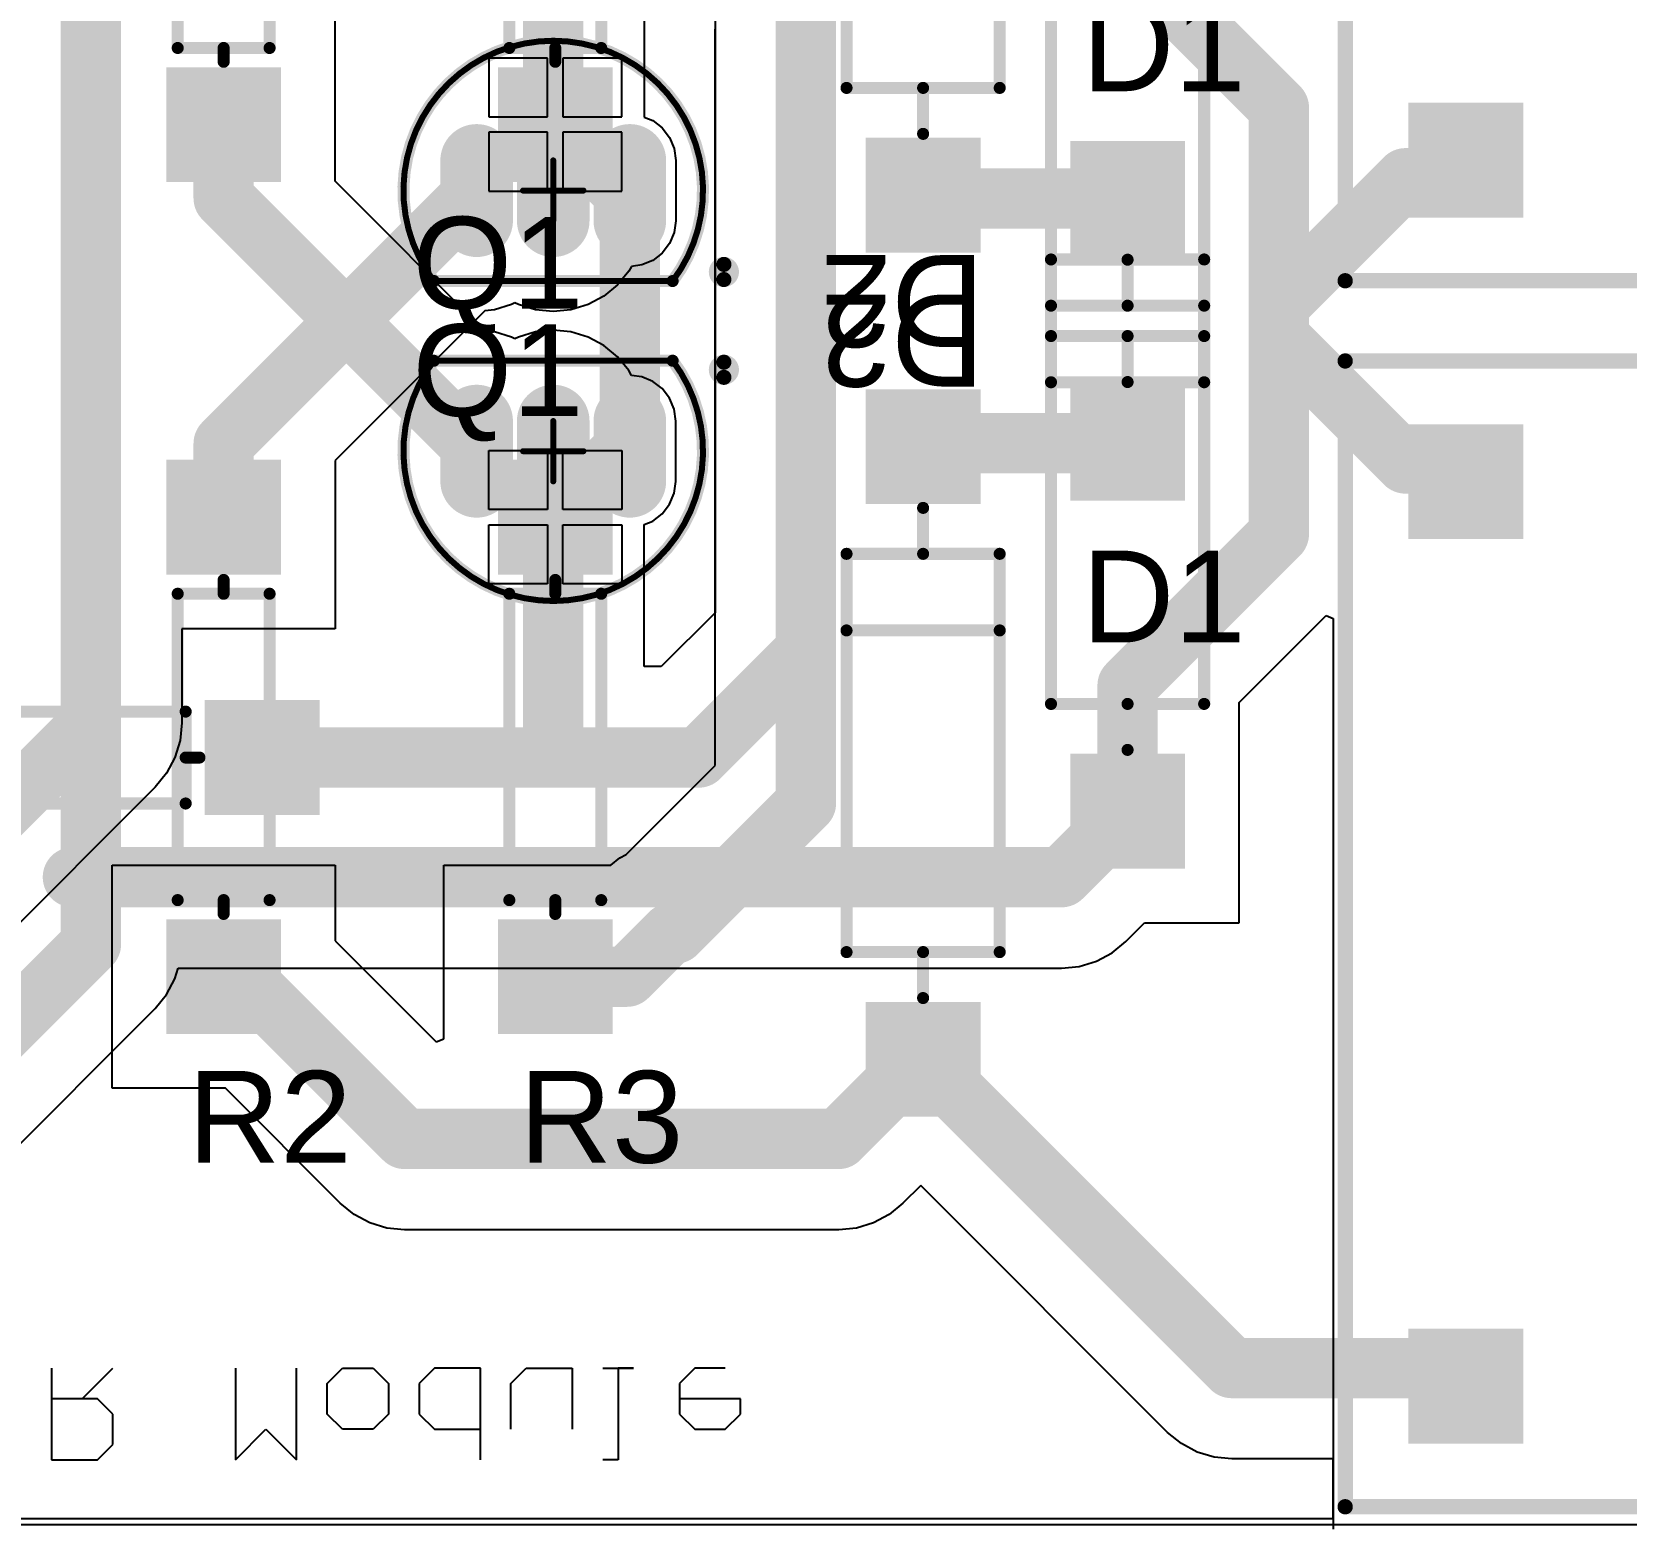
# Model space of a CAD drawing. Header units: millimetres. Extents: x 2180 to 2282, y 1158 to 1302.
# Drawn here: x 2203.74 to 2230.18, y 1157.51 to 1182.34 of the extents above; entities that cross this region are included whole.
import ezdxf

# ---------------------------------------------------------------- set-up
doc = ezdxf.new("R2010")
doc.units = ezdxf.units.MM
for name, color, linetype in [('1', 7, 'Continuous'), ('BottomLayer', 5, 'Continuous'), ('BottomSolder', 6, 'Continuous'), ('Mechanical13', 56, 'Continuous'), ('Mechanical15', 56, 'Continuous'), ('MultiLayer', 9, 'Continuous'), ('PadHoleLayer', 156, 'Continuous'), ('TopLayer', 1, 'Continuous'), ('TopOverlay', 40, 'Continuous'), ('TopSolder', 216, 'Continuous')]:
    doc.layers.add(name, color=color, linetype=linetype)
doc.styles.get("Standard").update_dxf_attribs({"font": 'arial.ttf'})

# ---------------------------------------------------------------- blocks, each defined once
blk = doc.blocks.new('DIODE_0_4_1')
at = {"layer": 'BottomLayer'}
for points in [[(-5.93, -0.85), (-4.23, -0.85), (-5.93, 0.85), (-4.23, 0.85)], [(4.23, -0.85), (5.93, -0.85), (4.23, 0.85), (5.93, 0.85)]]:
    blk.add_solid(points, dxfattribs=at)
at = {"layer": 'BottomSolder'}
for points in [[(-6.032, -0.952), (-4.128, -0.952), (-6.032, 0.952), (-4.128, 0.952)], [(4.128, -0.952), (6.032, -0.952), (4.128, 0.952), (6.032, 0.952)]]:
    blk.add_solid(points, dxfattribs=at)
at = {"layer": 'MultiLayer'}
for points in [[(-5.93, -0.85), (-4.23, -0.85), (-5.93, 0.85), (-4.23, 0.85)], [(4.23, -0.85), (5.93, -0.85), (4.23, 0.85), (5.93, 0.85)]]:
    blk.add_solid(points, dxfattribs=at)
at = {"layer": 'PadHoleLayer', "const_width": 0.6}
for points in [[(-5.38, 0, 1), (-4.78, 0, 1)], [(4.78, 0, 1), (5.38, 0, 1)]]:
    blk.add_lwpolyline(points, format="xyb", close=True, dxfattribs=at)
at = {"layer": 'TopLayer'}
for points in [[(-5.93, -0.85), (-4.23, -0.85), (-5.93, 0.85), (-4.23, 0.85)], [(4.23, -0.85), (5.93, -0.85), (4.23, 0.85), (5.93, 0.85)]]:
    blk.add_solid(points, dxfattribs=at)
at = {"layer": 'TopOverlay', "const_width": 0.2}
for points in [[(-3.302, 1.27), (3.302, 1.27)], [(-3.302, 1.27), (-3.302, -1.27)], [(2.032, 1.27), (2.032, -1.27)], [(3.302, 1.27), (3.302, -1.27)], [(-4.064, 0), (-3.302, 0)], [(3.302, 0), (4.064, 0)], [(-3.302, -1.27), (3.302, -1.27)]]:
    blk.add_lwpolyline(points, dxfattribs=at)
at = {"layer": 'TopOverlay', "const_width": 0.1}
for points in [[(-3.352, 1.27, 1), (-3.252, 1.27, 1)], [(-3.352, 1.27, 1), (-3.252, 1.27, 1)], [(1.982, 1.27, 1), (2.082, 1.27, 1)], [(3.252, 1.27, 1), (3.352, 1.27, 1)], [(3.252, 1.27, 1), (3.352, 1.27, 1)], [(-4.114, 0, 1), (-4.014, 0, 1)], [(-3.352, 0, 1), (-3.252, 0, 1)], [(3.252, 0, 1), (3.352, 0, 1)], [(4.014, 0, 1), (4.114, 0, 1)], [(-3.352, -1.27, 1), (-3.252, -1.27, 1)], [(-3.352, -1.27, 1), (-3.252, -1.27, 1)], [(1.982, -1.27, 1), (2.082, -1.27, 1)], [(3.252, -1.27, 1), (3.352, -1.27, 1)], [(3.252, -1.27, 1), (3.352, -1.27, 1)]]:
    blk.add_lwpolyline(points, format="xyb", close=True, dxfattribs=at)
at = {"layer": 'TopSolder'}
for points in [[(-6.032, -0.952), (-4.128, -0.952), (-6.032, 0.952), (-4.128, 0.952)], [(4.128, -0.952), (6.032, -0.952), (4.128, 0.952), (6.032, 0.952)]]:
    blk.add_solid(points, dxfattribs=at)
blk = doc.blocks.new('DIODE_0_4_2')
at = {"layer": 'BottomLayer'}
for points in [[(-5.93, -0.85), (-4.23, -0.85), (-5.93, 0.85), (-4.23, 0.85)], [(4.23, -0.85), (5.93, -0.85), (4.23, 0.85), (5.93, 0.85)]]:
    blk.add_solid(points, dxfattribs=at)
at = {"layer": 'BottomSolder'}
for points in [[(-6.032, -0.952), (-4.128, -0.952), (-6.032, 0.952), (-4.128, 0.952)], [(4.128, -0.952), (6.032, -0.952), (4.128, 0.952), (6.032, 0.952)]]:
    blk.add_solid(points, dxfattribs=at)
at = {"layer": 'MultiLayer'}
for points in [[(-5.93, -0.85), (-4.23, -0.85), (-5.93, 0.85), (-4.23, 0.85)], [(4.23, -0.85), (5.93, -0.85), (4.23, 0.85), (5.93, 0.85)]]:
    blk.add_solid(points, dxfattribs=at)
at = {"layer": 'PadHoleLayer', "const_width": 0.6}
for points in [[(-5.38, 0, 1), (-4.78, 0, 1)], [(4.78, 0, 1), (5.38, 0, 1)]]:
    blk.add_lwpolyline(points, format="xyb", close=True, dxfattribs=at)
at = {"layer": 'TopLayer'}
for points in [[(-5.93, -0.85), (-4.23, -0.85), (-5.93, 0.85), (-4.23, 0.85)], [(4.23, -0.85), (5.93, -0.85), (4.23, 0.85), (5.93, 0.85)]]:
    blk.add_solid(points, dxfattribs=at)
at = {"layer": 'TopOverlay', "const_width": 0.2}
for points in [[(3.302, 1.27), (-3.302, 1.27)], [(-3.302, -1.27), (-3.302, 1.27)], [(2.032, -1.27), (2.032, 1.27)], [(3.302, -1.27), (3.302, 1.27)], [(-3.302, 0), (-4.064, 0)], [(4.064, 0), (3.302, 0)], [(3.302, -1.27), (-3.302, -1.27)]]:
    blk.add_lwpolyline(points, dxfattribs=at)
at = {"layer": 'TopOverlay', "const_width": 0.1}
for points in [[(-3.352, 1.27, 1), (-3.252, 1.27, 1)], [(-3.352, 1.27, 1), (-3.252, 1.27, 1)], [(1.982, 1.27, 1), (2.082, 1.27, 1)], [(3.252, 1.27, 1), (3.352, 1.27, 1)], [(3.252, 1.27, 1), (3.352, 1.27, 1)], [(-4.114, 0, 1), (-4.014, 0, 1)], [(-3.352, 0, 1), (-3.252, 0, 1)], [(3.252, 0, 1), (3.352, 0, 1)], [(4.014, 0, 1), (4.114, 0, 1)], [(-3.352, -1.27, 1), (-3.252, -1.27, 1)], [(-3.352, -1.27, 1), (-3.252, -1.27, 1)], [(1.982, -1.27, 1), (2.082, -1.27, 1)], [(3.252, -1.27, 1), (3.352, -1.27, 1)], [(3.252, -1.27, 1), (3.352, -1.27, 1)]]:
    blk.add_lwpolyline(points, format="xyb", close=True, dxfattribs=at)
at = {"layer": 'TopSolder'}
for points in [[(-6.032, -0.952), (-4.128, -0.952), (-6.032, 0.952), (-4.128, 0.952)], [(4.128, -0.952), (6.032, -0.952), (4.128, 0.952), (6.032, 0.952)]]:
    blk.add_solid(points, dxfattribs=at)
blk = doc.blocks.new('TO_92A_9')
at = {"layer": 'BottomLayer', "const_width": 1}
for points in [[(0.5, 1.27), (-0.5, 1.27)], [(0.5, 0), (-0.5, 0)], [(0.5, -1.27), (-0.5, -1.27)]]:
    blk.add_lwpolyline(points, dxfattribs=at)
at = {"layer": 'BottomLayer', "const_width": 0.5}
for points in [[(-0.75, 1.27, 1), (-0.25, 1.27, 1)], [(0.25, 1.27, 1), (0.75, 1.27, 1)], [(-0.75, 0, 1), (-0.25, 0, 1)], [(0.25, 0, 1), (0.75, 0, 1)], [(-0.75, -1.27, 1), (-0.25, -1.27, 1)], [(0.25, -1.27, 1), (0.75, -1.27, 1)]]:
    blk.add_lwpolyline(points, format="xyb", close=True, dxfattribs=at)
at = {"layer": 'BottomSolder', "const_width": 1.203}
for points in [[(0.5, 1.27), (-0.5, 1.27)], [(0.5, 0), (-0.5, 0)], [(0.5, -1.27), (-0.5, -1.27)]]:
    blk.add_lwpolyline(points, dxfattribs=at)
at = {"layer": 'BottomSolder', "const_width": 0.602}
for points in [[(-0.801, 1.27, 1), (-0.199, 1.27, 1)], [(0.199, 1.27, 1), (0.801, 1.27, 1)], [(-0.801, 0, 1), (-0.199, 0, 1)], [(0.199, 0, 1), (0.801, 0, 1)], [(-0.801, -1.27, 1), (-0.199, -1.27, 1)], [(0.199, -1.27, 1), (0.801, -1.27, 1)]]:
    blk.add_lwpolyline(points, format="xyb", close=True, dxfattribs=at)
at = {"layer": 'Mechanical13', "const_width": 0.1}
blk.add_lwpolyline([(1.5, -1.98, -2.01215), (1.5, 1.98)], format="xyb", dxfattribs=at)
blk.add_lwpolyline([(1.5, 1.98), (1.5, -1.98)], dxfattribs=at)
at = {"layer": 'Mechanical13', "const_width": 0.05}
for points in [[(1.475, 1.98, 1), (1.525, 1.98, 1)], [(1.475, 1.98, 1), (1.525, 1.98, 1)], [(1.475, -1.98, 1), (1.525, -1.98, 1)], [(1.475, -1.98, 1), (1.525, -1.98, 1)]]:
    blk.add_lwpolyline(points, format="xyb", close=True, dxfattribs=at)
at = {"layer": 'Mechanical15', "const_width": 0.1}
for points in [[(0, 0.5), (0, -0.5)], [(-0.5, 0), (0.5, 0)]]:
    blk.add_lwpolyline(points, dxfattribs=at)
at = {"layer": 'Mechanical15', "const_width": 0.05}
for points in [[(-0.025, 0.5, 1), (0.025, 0.5, 1)], [(-0.525, 0, 1), (-0.475, 0, 1)], [(0.475, 0, 1), (0.525, 0, 1)], [(-0.025, -0.5, 1), (0.025, -0.5, 1)]]:
    blk.add_lwpolyline(points, format="xyb", close=True, dxfattribs=at)
at = {"layer": 'MultiLayer', "const_width": 1}
for points in [[(0.5, 1.27), (-0.5, 1.27)], [(0.5, 0), (-0.5, 0)], [(0.5, -1.27), (-0.5, -1.27)]]:
    blk.add_lwpolyline(points, dxfattribs=at)
at = {"layer": 'MultiLayer', "const_width": 0.5}
for points in [[(-0.75, 1.27, 1), (-0.25, 1.27, 1)], [(0.25, 1.27, 1), (0.75, 1.27, 1)], [(-0.75, 0, 1), (-0.25, 0, 1)], [(0.25, 0, 1), (0.75, 0, 1)], [(-0.75, -1.27, 1), (-0.25, -1.27, 1)], [(0.25, -1.27, 1), (0.75, -1.27, 1)]]:
    blk.add_lwpolyline(points, format="xyb", close=True, dxfattribs=at)
at = {"layer": 'PadHoleLayer', "const_width": 0.45}
for points in [[(-0.225, 1.27, 1), (0.225, 1.27, 1)], [(-0.225, 0, 1), (0.225, 0, 1)], [(-0.225, -1.27, 1), (0.225, -1.27, 1)]]:
    blk.add_lwpolyline(points, format="xyb", close=True, dxfattribs=at)
at = {"layer": 'TopLayer', "const_width": 1}
for points in [[(0.5, 1.27), (-0.5, 1.27)], [(0.5, 0), (-0.5, 0)], [(0.5, -1.27), (-0.5, -1.27)]]:
    blk.add_lwpolyline(points, dxfattribs=at)
at = {"layer": 'TopLayer', "const_width": 0.5}
for points in [[(-0.75, 1.27, 1), (-0.25, 1.27, 1)], [(0.25, 1.27, 1), (0.75, 1.27, 1)], [(-0.75, 0, 1), (-0.25, 0, 1)], [(0.25, 0, 1), (0.75, 0, 1)], [(-0.75, -1.27, 1), (-0.25, -1.27, 1)], [(0.25, -1.27, 1), (0.75, -1.27, 1)]]:
    blk.add_lwpolyline(points, format="xyb", close=True, dxfattribs=at)
at = {"layer": 'TopOverlay', "const_width": 0.2}
blk.add_lwpolyline([(1.5, -1.98, -2.01215), (1.5, 1.98)], format="xyb", dxfattribs=at)
blk.add_lwpolyline([(1.5, 1.98), (1.5, -1.98)], dxfattribs=at)
at = {"layer": 'TopOverlay'}
for points, const_width in [([(1.45, 1.98, 1), (1.55, 1.98, 1)], 0.1), ([(1.45, 1.98, 1), (1.55, 1.98, 1)], 0.1), ([(1.45, -1.98, 1), (1.55, -1.98, 1)], 0.1), ([(1.45, -1.98, 1), (1.55, -1.98, 1)], 0.1), ([(1.475, -2.83, 1), (1.225, -2.83, 1)], 0.25), ([(1.162, -2.83, 1), (1.287, -2.83, 1)], 0.125), ([(1.413, -2.83, 1), (1.538, -2.83, 1)], 0.125)]:
    blk.add_lwpolyline(points, format="xyb", close=True, dxfattribs=dict(at, const_width=const_width))
at = {"layer": 'TopSolder', "const_width": 1.203}
for points in [[(0.5, 1.27), (-0.5, 1.27)], [(0.5, 0), (-0.5, 0)], [(0.5, -1.27), (-0.5, -1.27)]]:
    blk.add_lwpolyline(points, dxfattribs=at)
at = {"layer": 'TopSolder', "const_width": 0.602}
for points in [[(-0.801, 1.27, 1), (-0.199, 1.27, 1)], [(0.199, 1.27, 1), (0.801, 1.27, 1)], [(-0.801, 0, 1), (-0.199, 0, 1)], [(0.199, 0, 1), (0.801, 0, 1)], [(-0.801, -1.27, 1), (-0.199, -1.27, 1)], [(0.199, -1.27, 1), (0.801, -1.27, 1)]]:
    blk.add_lwpolyline(points, format="xyb", close=True, dxfattribs=at)
blk = doc.blocks.new('AXIAL_0_3_11')
at = {"layer": 'BottomLayer'}
for points in [[(-4.66, -0.85), (-2.96, -0.85), (-4.66, 0.85), (-2.96, 0.85)], [(2.96, -0.85), (4.66, -0.85), (2.96, 0.85), (4.66, 0.85)]]:
    blk.add_solid(points, dxfattribs=at)
at = {"layer": 'BottomSolder'}
for points in [[(-4.762, -0.952), (-2.858, -0.952), (-4.762, 0.952), (-2.858, 0.952)], [(2.858, -0.952), (4.762, -0.952), (2.858, 0.952), (4.762, 0.952)]]:
    blk.add_solid(points, dxfattribs=at)
at = {"layer": 'MultiLayer'}
for points in [[(-4.66, -0.85), (-2.96, -0.85), (-4.66, 0.85), (-2.96, 0.85)], [(2.96, -0.85), (4.66, -0.85), (2.96, 0.85), (4.66, 0.85)]]:
    blk.add_solid(points, dxfattribs=at)
at = {"layer": 'PadHoleLayer', "const_width": 0.6}
for points in [[(-4.11, 0, 1), (-3.51, 0, 1)], [(3.51, 0, 1), (4.11, 0, 1)]]:
    blk.add_lwpolyline(points, format="xyb", close=True, dxfattribs=at)
at = {"layer": 'TopLayer'}
for points in [[(-4.66, -0.85), (-2.96, -0.85), (-4.66, 0.85), (-2.96, 0.85)], [(2.96, -0.85), (4.66, -0.85), (2.96, 0.85), (4.66, 0.85)]]:
    blk.add_solid(points, dxfattribs=at)
at = {"layer": 'TopOverlay', "const_width": 0.2}
for points in [[(2.54, 0.762), (-2.54, 0.762)], [(-2.54, 0.762), (-2.54, -0.762)], [(2.54, 0.762), (2.54, 0)], [(-2.54, 0), (-2.769, 0)], [(2.54, 0), (2.54, -0.762)], [(2.769, 0), (2.54, 0)], [(2.54, -0.762), (-2.54, -0.762)]]:
    blk.add_lwpolyline(points, dxfattribs=at)
at = {"layer": 'TopOverlay', "const_width": 0.1}
for points in [[(-2.59, 0.762, 1), (-2.49, 0.762, 1)], [(-2.59, 0.762, 1), (-2.49, 0.762, 1)], [(2.49, 0.762, 1), (2.59, 0.762, 1)], [(2.49, 0.762, 1), (2.59, 0.762, 1)], [(-2.819, 0, 1), (-2.719, 0, 1)], [(-2.59, 0, 1), (-2.49, 0, 1)], [(2.49, 0, 1), (2.59, 0, 1)], [(2.49, 0, 1), (2.59, 0, 1)], [(2.49, 0, 1), (2.59, 0, 1)], [(2.719, 0, 1), (2.819, 0, 1)], [(-2.59, -0.762, 1), (-2.49, -0.762, 1)], [(-2.59, -0.762, 1), (-2.49, -0.762, 1)], [(2.49, -0.762, 1), (2.59, -0.762, 1)], [(2.49, -0.762, 1), (2.59, -0.762, 1)]]:
    blk.add_lwpolyline(points, format="xyb", close=True, dxfattribs=at)
at = {"layer": 'TopSolder'}
for points in [[(-4.762, -0.952), (-2.858, -0.952), (-4.762, 0.952), (-2.858, 0.952)], [(2.858, -0.952), (4.762, -0.952), (2.858, 0.952), (4.762, 0.952)]]:
    blk.add_solid(points, dxfattribs=at)
blk = doc.blocks.new('AXIAL_0_3_12')
at = {"layer": 'BottomLayer'}
for points in [[(-4.66, -0.85), (-2.96, -0.85), (-4.66, 0.85), (-2.96, 0.85)], [(2.96, -0.85), (4.66, -0.85), (2.96, 0.85), (4.66, 0.85)]]:
    blk.add_solid(points, dxfattribs=at)
at = {"layer": 'BottomSolder'}
for points in [[(-4.762, -0.952), (-2.858, -0.952), (-4.762, 0.952), (-2.858, 0.952)], [(2.858, -0.952), (4.762, -0.952), (2.858, 0.952), (4.762, 0.952)]]:
    blk.add_solid(points, dxfattribs=at)
at = {"layer": 'MultiLayer'}
for points in [[(-4.66, -0.85), (-2.96, -0.85), (-4.66, 0.85), (-2.96, 0.85)], [(2.96, -0.85), (4.66, -0.85), (2.96, 0.85), (4.66, 0.85)]]:
    blk.add_solid(points, dxfattribs=at)
at = {"layer": 'PadHoleLayer', "const_width": 0.6}
for points in [[(-4.11, 0, 1), (-3.51, 0, 1)], [(3.51, 0, 1), (4.11, 0, 1)]]:
    blk.add_lwpolyline(points, format="xyb", close=True, dxfattribs=at)
at = {"layer": 'TopLayer'}
for points in [[(-4.66, -0.85), (-2.96, -0.85), (-4.66, 0.85), (-2.96, 0.85)], [(2.96, -0.85), (4.66, -0.85), (2.96, 0.85), (4.66, 0.85)]]:
    blk.add_solid(points, dxfattribs=at)
at = {"layer": 'TopOverlay', "const_width": 0.2}
for points in [[(-2.54, 0.762), (2.54, 0.762)], [(-2.54, 0.762), (-2.54, -0.762)], [(2.54, 0.762), (2.54, 0)], [(-2.769, 0), (-2.54, 0)], [(2.54, 0), (2.54, -0.762)], [(2.54, 0), (2.769, 0)], [(-2.54, -0.762), (2.54, -0.762)]]:
    blk.add_lwpolyline(points, dxfattribs=at)
at = {"layer": 'TopOverlay', "const_width": 0.1}
for points in [[(-2.59, 0.762, 1), (-2.49, 0.762, 1)], [(-2.59, 0.762, 1), (-2.49, 0.762, 1)], [(2.49, 0.762, 1), (2.59, 0.762, 1)], [(2.49, 0.762, 1), (2.59, 0.762, 1)], [(-2.819, 0, 1), (-2.719, 0, 1)], [(-2.59, 0, 1), (-2.49, 0, 1)], [(2.49, 0, 1), (2.59, 0, 1)], [(2.49, 0, 1), (2.59, 0, 1)], [(2.49, 0, 1), (2.59, 0, 1)], [(2.719, 0, 1), (2.819, 0, 1)], [(-2.59, -0.762, 1), (-2.49, -0.762, 1)], [(-2.59, -0.762, 1), (-2.49, -0.762, 1)], [(2.49, -0.762, 1), (2.59, -0.762, 1)], [(2.49, -0.762, 1), (2.59, -0.762, 1)]]:
    blk.add_lwpolyline(points, format="xyb", close=True, dxfattribs=at)
at = {"layer": 'TopSolder'}
for points in [[(-4.762, -0.952), (-2.858, -0.952), (-4.762, 0.952), (-2.858, 0.952)], [(2.858, -0.952), (4.762, -0.952), (2.858, 0.952), (4.762, 0.952)]]:
    blk.add_solid(points, dxfattribs=at)
blk = doc.blocks.new('AXIAL_0_3_13')
at = {"layer": 'BottomLayer'}
for points in [[(-4.66, -0.85), (-2.96, -0.85), (-4.66, 0.85), (-2.96, 0.85)], [(2.96, -0.85), (4.66, -0.85), (2.96, 0.85), (4.66, 0.85)]]:
    blk.add_solid(points, dxfattribs=at)
at = {"layer": 'BottomSolder'}
for points in [[(-4.762, -0.952), (-2.858, -0.952), (-4.762, 0.952), (-2.858, 0.952)], [(2.858, -0.952), (4.762, -0.952), (2.858, 0.952), (4.762, 0.952)]]:
    blk.add_solid(points, dxfattribs=at)
at = {"layer": 'MultiLayer'}
for points in [[(-4.66, -0.85), (-2.96, -0.85), (-4.66, 0.85), (-2.96, 0.85)], [(2.96, -0.85), (4.66, -0.85), (2.96, 0.85), (4.66, 0.85)]]:
    blk.add_solid(points, dxfattribs=at)
at = {"layer": 'PadHoleLayer', "const_width": 0.6}
for points in [[(-4.11, 0, 1), (-3.51, 0, 1)], [(3.51, 0, 1), (4.11, 0, 1)]]:
    blk.add_lwpolyline(points, format="xyb", close=True, dxfattribs=at)
at = {"layer": 'TopLayer'}
for points in [[(-4.66, -0.85), (-2.96, -0.85), (-4.66, 0.85), (-2.96, 0.85)], [(2.96, -0.85), (4.66, -0.85), (2.96, 0.85), (4.66, 0.85)]]:
    blk.add_solid(points, dxfattribs=at)
at = {"layer": 'TopOverlay', "const_width": 0.2}
for points in [[(-2.54, 0.762), (2.54, 0.762)], [(-2.54, 0.762), (-2.54, -0.762)], [(2.54, 0.762), (2.54, 0)], [(-2.769, 0), (-2.54, 0)], [(2.54, 0), (2.54, -0.762)], [(2.54, 0), (2.769, 0)], [(-2.54, -0.762), (2.54, -0.762)]]:
    blk.add_lwpolyline(points, dxfattribs=at)
at = {"layer": 'TopOverlay', "const_width": 0.1}
for points in [[(-2.59, 0.762, 1), (-2.49, 0.762, 1)], [(-2.59, 0.762, 1), (-2.49, 0.762, 1)], [(2.49, 0.762, 1), (2.59, 0.762, 1)], [(2.49, 0.762, 1), (2.59, 0.762, 1)], [(-2.819, 0, 1), (-2.719, 0, 1)], [(-2.59, 0, 1), (-2.49, 0, 1)], [(2.49, 0, 1), (2.59, 0, 1)], [(2.49, 0, 1), (2.59, 0, 1)], [(2.49, 0, 1), (2.59, 0, 1)], [(2.719, 0, 1), (2.819, 0, 1)], [(-2.59, -0.762, 1), (-2.49, -0.762, 1)], [(-2.59, -0.762, 1), (-2.49, -0.762, 1)], [(2.49, -0.762, 1), (2.59, -0.762, 1)], [(2.49, -0.762, 1), (2.59, -0.762, 1)]]:
    blk.add_lwpolyline(points, format="xyb", close=True, dxfattribs=at)
at = {"layer": 'TopSolder'}
for points in [[(-4.762, -0.952), (-2.858, -0.952), (-4.762, 0.952), (-2.858, 0.952)], [(2.858, -0.952), (4.762, -0.952), (2.858, 0.952), (4.762, 0.952)]]:
    blk.add_solid(points, dxfattribs=at)
blk = doc.blocks.new('T____SKPT17_15')
at = {"layer": 'BottomLayer'}
for points in [[(-0.85, 14.15), (0.85, 14.15), (-0.85, 15.85), (0.85, 15.85)], [(14.15, 14.15), (15.85, 14.15), (14.15, 15.85), (15.85, 15.85)], [(-0.85, -0.85), (0.85, -0.85), (-0.85, 0.85), (0.85, 0.85)], [(14.15, -0.85), (15.85, -0.85), (14.15, 0.85), (15.85, 0.85)]]:
    blk.add_solid(points, dxfattribs=at)
at = {"layer": 'BottomSolder'}
for points in [[(-0.952, 14.048), (0.952, 14.048), (-0.952, 15.952), (0.952, 15.952)], [(14.048, 14.048), (15.952, 14.048), (14.048, 15.952), (15.952, 15.952)], [(-0.952, -0.952), (0.952, -0.952), (-0.952, 0.952), (0.952, 0.952)], [(14.048, -0.952), (15.952, -0.952), (14.048, 0.952), (15.952, 0.952)]]:
    blk.add_solid(points, dxfattribs=at)
at = {"layer": 'MultiLayer'}
for points in [[(-0.85, 14.15), (0.85, 14.15), (-0.85, 15.85), (0.85, 15.85)], [(14.15, 14.15), (15.85, 14.15), (14.15, 15.85), (15.85, 15.85)], [(-0.85, -0.85), (0.85, -0.85), (-0.85, 0.85), (0.85, 0.85)], [(14.15, -0.85), (15.85, -0.85), (14.15, 0.85), (15.85, 0.85)]]:
    blk.add_solid(points, dxfattribs=at)
at = {"layer": 'PadHoleLayer', "const_width": 0.6}
for points in [[(-0.3, 15, 1), (0.3, 15, 1)], [(14.7, 15, 1), (15.3, 15, 1)], [(-0.3, 0, 1), (0.3, 0, 1)], [(14.7, 0, 1), (15.3, 0, 1)]]:
    blk.add_lwpolyline(points, format="xyb", close=True, dxfattribs=at)
at = {"layer": 'TopLayer'}
for points in [[(-0.85, 14.15), (0.85, 14.15), (-0.85, 15.85), (0.85, 15.85)], [(14.15, 14.15), (15.85, 14.15), (14.15, 15.85), (15.85, 15.85)], [(-0.85, -0.85), (0.85, -0.85), (-0.85, 0.85), (0.85, 0.85)], [(14.15, -0.85), (15.85, -0.85), (14.15, 0.85), (15.85, 0.85)]]:
    blk.add_solid(points, dxfattribs=at)
at = {"layer": 'TopOverlay', "const_width": 0.254}
for points in [[(-2, -2), (-2, 17)], [(-2, 17), (17, 17)], [(17, -2), (17, 17)], [(-2, -2), (17, -2)]]:
    blk.add_lwpolyline(points, dxfattribs=at)
at = {"layer": 'TopOverlay', "const_width": 0.127}
for points in [[(-2.064, 17, 1), (-1.937, 17, 1)], [(-2.064, 17, 1), (-1.937, 17, 1)], [(16.936, 17, 1), (17.063, 17, 1)], [(16.936, 17, 1), (17.063, 17, 1)], [(-2.064, -2, 1), (-1.937, -2, 1)], [(-2.064, -2, 1), (-1.937, -2, 1)], [(16.936, -2, 1), (17.063, -2, 1)], [(16.936, -2, 1), (17.063, -2, 1)]]:
    blk.add_lwpolyline(points, format="xyb", close=True, dxfattribs=at)
at = {"layer": 'TopSolder'}
for points in [[(-0.952, 14.048), (0.952, 14.048), (-0.952, 15.952), (0.952, 15.952)], [(14.048, 14.048), (15.952, 14.048), (14.048, 15.952), (15.952, 15.952)], [(-0.952, -0.952), (0.952, -0.952), (-0.952, 0.952), (0.952, 0.952)], [(14.048, -0.952), (15.952, -0.952), (14.048, 0.952), (15.952, 0.952)]]:
    blk.add_solid(points, dxfattribs=at)

msp = doc.modelspace()

# ---------------------------------------------------------------- linework, layer by layer
msp.add_line((2282.423, 1157.582), (2180.423, 1157.582))
at = {"layer": '1'}
for p, q in [((2213.897, 1183.281), (2213.897, 1180.926)), ((2215.073, 1170.173), (2215.073, 1182.386)), ((2213.897, 1180.926), (2214.04, 1180.867)), ((2214.04, 1180.867), (2214.197, 1180.746)), ((2214.197, 1180.746), (2214.318, 1180.588)), ((2214.318, 1180.588), (2214.394, 1180.405)), ((2214.394, 1180.405), (2214.42, 1180.208)), ((2214.42, 1180.208), (2214.42, 1179.208)), ((2214.42, 1179.208), (2214.394, 1179.011)), ((2214.394, 1179.011), (2214.318, 1178.828)), ((2214.197, 1178.67), (2214.04, 1178.55)), ((2214.318, 1178.828), (2214.197, 1178.67)), ((2213.643, 1178.371), (2213.455, 1178.142)), ((2213.686, 1178.451), (2213.643, 1178.371)), ((2213.856, 1178.474), (2213.686, 1178.451)), ((2214.04, 1178.55), (2213.856, 1178.474)), ((2213.455, 1178.142), (2213.227, 1177.955)), ((2211.754, 1177.847), (2211.696, 1177.816)), ((2211.813, 1177.816), (2211.754, 1177.847)), ((2213.227, 1177.955), (2212.966, 1177.816)), ((2211.257, 1177.715), (2208.773, 1175.231)), ((2211.413, 1177.73), (2211.257, 1177.715)), ((2211.696, 1177.816), (2211.413, 1177.73)), ((2212.095, 1177.73), (2211.813, 1177.816)), ((2212.389, 1177.701), (2212.095, 1177.73)), ((2212.683, 1177.73), (2212.389, 1177.701)), ((2212.966, 1177.816), (2212.683, 1177.73)), ((2208.773, 1175.231), (2208.773, 1172.442)), ((2211.319, 1175.396), (2212.296, 1175.396)), ((2211.319, 1174.419), (2211.319, 1175.396)), ((2212.296, 1175.396), (2212.296, 1174.419)), ((2212.55, 1175.396), (2213.527, 1175.396)), ((2212.55, 1174.419), (2212.55, 1175.396)), ((2213.527, 1175.396), (2213.527, 1174.419)), ((2212.296, 1174.419), (2211.319, 1174.419)), ((2213.527, 1174.419), (2212.55, 1174.419)), ((2211.319, 1174.165), (2212.296, 1174.165)), ((2211.319, 1173.188), (2211.319, 1174.165)), ((2212.296, 1174.165), (2212.296, 1173.188)), ((2212.55, 1174.165), (2213.527, 1174.165)), ((2212.55, 1173.188), (2212.55, 1174.165)), ((2213.527, 1174.165), (2213.527, 1173.188)), ((2212.296, 1173.188), (2211.319, 1173.188)), ((2213.527, 1173.188), (2212.55, 1173.188)), ((2206.231, 1172.442), (2206.231, 1170.882)), ((2208.773, 1172.442), (2206.231, 1172.442)), ((2206.231, 1170.882), (2206.202, 1170.588)), ((2206.202, 1170.588), (2206.116, 1170.305)), ((2206.116, 1170.305), (2205.977, 1170.045)), ((2205.977, 1170.045), (2205.789, 1169.816)), ((2213.6, 1168.7), (2215.073, 1170.173)), ((2205.789, 1169.816), (2203.089, 1167.116)), ((2213.346, 1168.522), (2213.493, 1168.642)), ((2213.493, 1168.642), (2213.6, 1168.7)), ((2205.073, 1168.522), (2208.773, 1168.522)), ((2205.073, 1164.822), (2205.073, 1168.522)), ((2208.773, 1168.522), (2208.773, 1167.264)), ((2210.573, 1168.522), (2213.346, 1168.522)), ((2210.573, 1165.643), (2210.573, 1168.522)), ((2208.773, 1167.264), (2210.446, 1165.591)), ((2210.446, 1165.591), (2210.573, 1165.643)), ((2206.952, 1164.822), (2205.073, 1164.822)), ((2208.858, 1162.916), (2206.952, 1164.822)), ((2218.483, 1163.211), (2218.189, 1162.916)), ((2222.578, 1159.116), (2218.483, 1163.211)), ((2209.086, 1162.729), (2208.858, 1162.916)), ((2218.189, 1162.916), (2217.961, 1162.729)), ((2209.347, 1162.59), (2209.086, 1162.729)), ((2209.629, 1162.504), (2209.347, 1162.59)), ((2217.7, 1162.59), (2217.417, 1162.504)), ((2217.961, 1162.729), (2217.7, 1162.59)), ((2209.923, 1162.475), (2209.629, 1162.504)), ((2209.923, 1162.475), (2209.923, 1162.475)), ((2217.123, 1162.475), (2209.923, 1162.475)), ((2217.417, 1162.504), (2217.123, 1162.475)), ((2204.07, 1160.182), (2204.07, 1158.659)), ((2204.578, 1159.674), (2205.086, 1160.182)), ((2207.117, 1160.182), (2207.117, 1158.659)), ((2208.133, 1158.659), (2208.133, 1160.182)), ((2208.641, 1159.928), (2208.895, 1160.182)), ((2208.895, 1160.182), (2209.403, 1160.182)), ((2209.403, 1160.182), (2209.657, 1159.928)), ((2210.418, 1160.182), (2210.164, 1159.928)), ((2211.18, 1160.182), (2210.418, 1160.182)), ((2211.18, 1158.659), (2211.18, 1160.182)), ((2211.688, 1159.928), (2211.942, 1160.182)), ((2211.942, 1160.182), (2212.704, 1160.182)), ((2212.704, 1160.182), (2212.704, 1159.167)), ((2213.211, 1160.182), (2213.719, 1160.182)), ((2213.465, 1160.182), (2213.465, 1158.659)), ((2213.719, 1160.182), (2213.465, 1160.182)), ((2214.735, 1160.182), (2214.481, 1159.928)), ((2215.243, 1160.182), (2214.735, 1160.182)), ((2208.641, 1159.42), (2208.641, 1159.928)), ((2209.657, 1159.928), (2209.657, 1159.42)), ((2210.164, 1159.928), (2210.164, 1159.42)), ((2211.688, 1159.167), (2211.688, 1159.928)), ((2214.481, 1159.928), (2214.481, 1159.42)), ((2204.832, 1159.674), (2204.07, 1159.674)), ((2205.086, 1159.42), (2204.832, 1159.674)), ((2215.497, 1159.674), (2214.481, 1159.674)), ((2215.497, 1159.42), (2215.497, 1159.674)), ((2205.086, 1158.913), (2205.086, 1159.42)), ((2208.895, 1159.167), (2208.641, 1159.42)), ((2209.657, 1159.42), (2209.403, 1159.167)), ((2210.164, 1159.42), (2210.418, 1159.167)), ((2214.481, 1159.42), (2214.735, 1159.167)), ((2215.243, 1159.167), (2215.497, 1159.42)), ((2207.117, 1158.659), (2207.625, 1159.167)), ((2207.625, 1159.167), (2208.133, 1158.659)), ((2209.403, 1159.167), (2208.895, 1159.167)), ((2210.418, 1159.167), (2211.18, 1159.167)), ((2214.735, 1159.167), (2215.243, 1159.167)), ((2222.806, 1158.929), (2222.578, 1159.116)), ((2204.832, 1158.659), (2205.086, 1158.913)), ((2223.067, 1158.79), (2222.806, 1158.929)), ((2204.07, 1158.659), (2204.832, 1158.659)), ((2213.465, 1158.659), (2213.211, 1158.659)), ((2223.349, 1158.704), (2223.067, 1158.79)), ((2223.643, 1158.675), (2223.349, 1158.704)), ((2225.323, 1158.675), (2223.643, 1158.675)), ((2225.323, 1157.689), (2225.323, 1158.675)), ((2180.423, 1157.689), (2214.323, 1157.689)), ((2282.423, 1157.582), (2180.423, 1157.582)), ((2214.323, 1157.689), (2225.323, 1157.689))]:
    msp.add_line(p, q, dxfattribs=at)
at = {"layer": '1', "const_width": 1}
for points in [[(2204.723, 1187.882), (2204.723, 1170.882)], [(2212.389, 1184.661), (2212.389, 1179.708)], [(2221.914, 1183.591), (2224.423, 1181.082)], [(2216.58, 1183.01), (2216.58, 1169.548)], [(2224.423, 1181.082), (2224.423, 1177.282)], [(2206.923, 1175.512), (2211.119, 1179.708)], [(2213.659, 1179.708), (2213.659, 1175.528)], [(2224.423, 1177.282), (2226.523, 1175.182)], [(2206.923, 1175.512), (2206.923, 1174.628)], [(2212.423, 1174.292), (2213.659, 1175.528)], [(2218.523, 1175.517), (2221.914, 1175.517)], [(2218.523, 1175.517), (2218.523, 1175.462)], [(2226.523, 1175.182), (2227.023, 1175.182)], [(2202.023, 1168.182), (2204.723, 1170.882)], [(2214.421, 1167.389), (2216.58, 1169.548)], [(2213.613, 1166.672), (2214.33, 1167.389)], [(2214.33, 1167.389), (2214.421, 1167.389)], [(2206.923, 1166.982), (2209.923, 1163.982)], [(2212.423, 1166.672), (2213.613, 1166.672)], [(2217.123, 1163.982), (2218.473, 1165.332)], [(2218.523, 1165.302), (2223.643, 1160.182)], [(2209.923, 1163.982), (2217.123, 1163.982)], [(2223.643, 1160.182), (2227.023, 1160.182)]]:
    msp.add_lwpolyline(points, dxfattribs=at)
at = {"layer": '1', "const_width": 0.5}
for points in [[(2224.173, 1181.082, -1), (2224.673, 1181.082, -1)], [(2224.173, 1181.082, -1), (2224.673, 1181.082, -1)], [(2210.869, 1179.708, -1), (2211.369, 1179.708, -1)], [(2212.139, 1179.708, -1), (2212.639, 1179.708, -1)], [(2213.409, 1179.708, -1), (2213.909, 1179.708, -1)], [(2224.173, 1177.282, -1), (2224.673, 1177.282, -1)], [(2224.173, 1177.282, -1), (2224.673, 1177.282, -1)], [(2206.673, 1175.512, -1), (2207.173, 1175.512, -1)], [(2206.673, 1175.512, -1), (2207.173, 1175.512, -1)], [(2213.409, 1175.528, -1), (2213.909, 1175.528, -1)], [(2213.409, 1175.528, -1), (2213.909, 1175.528, -1)], [(2218.273, 1175.517, -1), (2218.773, 1175.517, -1)], [(2218.273, 1175.517, -1), (2218.773, 1175.517, -1)], [(2221.664, 1175.517, -1), (2222.164, 1175.517, -1)], [(2218.273, 1175.462, -1), (2218.773, 1175.462, -1)], [(2226.273, 1175.182, -1), (2226.773, 1175.182, -1)], [(2226.273, 1175.182, -1), (2226.773, 1175.182, -1)], [(2226.773, 1175.182, -1), (2227.273, 1175.182, -1)], [(2206.673, 1174.628, -1), (2207.173, 1174.628, -1)], [(2212.173, 1174.292, -1), (2212.673, 1174.292, -1)], [(2204.473, 1170.882, -1), (2204.973, 1170.882, -1)], [(2204.473, 1170.882, -1), (2204.973, 1170.882, -1)], [(2216.33, 1169.548, -1), (2216.83, 1169.548, -1)], [(2216.33, 1169.548, -1), (2216.83, 1169.548, -1)], [(2214.08, 1167.389, -1), (2214.58, 1167.389, -1)], [(2214.08, 1167.389, -1), (2214.58, 1167.389, -1)], [(2214.171, 1167.389, -1), (2214.671, 1167.389, -1)], [(2214.171, 1167.389, -1), (2214.671, 1167.389, -1)], [(2206.673, 1166.982, -1), (2207.173, 1166.982, -1)], [(2212.173, 1166.672, -1), (2212.673, 1166.672, -1)], [(2213.363, 1166.672, -1), (2213.863, 1166.672, -1)], [(2213.363, 1166.672, -1), (2213.863, 1166.672, -1)], [(2218.223, 1165.332, -1), (2218.723, 1165.332, -1)], [(2218.273, 1165.302, -1), (2218.773, 1165.302, -1)], [(2209.673, 1163.982, -1), (2210.173, 1163.982, -1)], [(2209.673, 1163.982, -1), (2210.173, 1163.982, -1)], [(2216.873, 1163.982, -1), (2217.373, 1163.982, -1)], [(2216.873, 1163.982, -1), (2217.373, 1163.982, -1)], [(2223.393, 1160.182, -1), (2223.893, 1160.182, -1)], [(2223.393, 1160.182, -1), (2223.893, 1160.182, -1)], [(2226.773, 1160.182, -1), (2227.273, 1160.182, -1)]]:
    msp.add_lwpolyline(points, format="xyb", close=True, dxfattribs=at)
at = {"layer": 'BottomLayer'}
for p, q in [((2215.073, 1184.921), (2215.073, 1172.708)), ((2213.897, 1183.281), (2213.897, 1180.926)), ((2208.773, 1179.863), (2208.773, 1182.652)), ((2215.073, 1170.173), (2215.073, 1182.386)), ((2212.296, 1181.906), (2211.319, 1181.906)), ((2211.319, 1181.906), (2211.319, 1180.929)), ((2212.296, 1180.929), (2212.296, 1181.906)), ((2213.527, 1181.906), (2212.55, 1181.906)), ((2212.55, 1181.906), (2212.55, 1180.929)), ((2213.527, 1180.929), (2213.527, 1181.906)), ((2211.319, 1180.929), (2212.296, 1180.929)), ((2212.55, 1180.929), (2213.527, 1180.929)), ((2213.897, 1180.926), (2214.04, 1180.867)), ((2214.04, 1180.867), (2214.197, 1180.746)), ((2212.296, 1180.675), (2211.319, 1180.675)), ((2211.319, 1180.675), (2211.319, 1179.698)), ((2212.296, 1179.698), (2212.296, 1180.675)), ((2213.527, 1180.675), (2212.55, 1180.675)), ((2212.55, 1180.675), (2212.55, 1179.698)), ((2213.527, 1179.698), (2213.527, 1180.675)), ((2214.197, 1180.746), (2214.318, 1180.588)), ((2214.318, 1180.588), (2214.394, 1180.405)), ((2214.394, 1180.405), (2214.42, 1180.208)), ((2214.42, 1180.208), (2214.42, 1179.208)), ((2211.257, 1177.379), (2208.773, 1179.863)), ((2211.319, 1179.698), (2212.296, 1179.698)), ((2212.55, 1179.698), (2213.527, 1179.698)), ((2214.42, 1179.208), (2214.394, 1179.011)), ((2214.394, 1179.011), (2214.318, 1178.828)), ((2214.197, 1178.67), (2214.04, 1178.55)), ((2214.318, 1178.828), (2214.197, 1178.67)), ((2213.643, 1178.371), (2213.455, 1178.142)), ((2213.686, 1178.451), (2213.643, 1178.371)), ((2213.856, 1178.474), (2213.686, 1178.451)), ((2214.04, 1178.55), (2213.856, 1178.474)), ((2213.455, 1178.142), (2213.227, 1177.955)), ((2211.754, 1177.847), (2211.696, 1177.816)), ((2211.813, 1177.816), (2211.754, 1177.847)), ((2213.227, 1177.955), (2212.966, 1177.816)), ((2211.257, 1177.715), (2208.773, 1175.231)), ((2211.413, 1177.73), (2211.257, 1177.715)), ((2211.696, 1177.816), (2211.413, 1177.73)), ((2212.095, 1177.73), (2211.813, 1177.816)), ((2212.389, 1177.701), (2212.095, 1177.73)), ((2212.683, 1177.73), (2212.389, 1177.701)), ((2212.966, 1177.816), (2212.683, 1177.73)), ((2211.413, 1177.364), (2211.257, 1177.379)), ((2211.696, 1177.278), (2211.413, 1177.364)), ((2212.095, 1177.364), (2211.813, 1177.278)), ((2212.389, 1177.393), (2212.095, 1177.364)), ((2212.683, 1177.364), (2212.389, 1177.393)), ((2212.966, 1177.278), (2212.683, 1177.364)), ((2211.754, 1177.247), (2211.696, 1177.278)), ((2211.813, 1177.278), (2211.754, 1177.247)), ((2213.227, 1177.139), (2212.966, 1177.278)), ((2213.455, 1176.951), (2213.227, 1177.139)), ((2213.643, 1176.723), (2213.455, 1176.951)), ((2213.686, 1176.643), (2213.643, 1176.723)), ((2213.856, 1176.62), (2213.686, 1176.643)), ((2214.04, 1176.544), (2213.856, 1176.62)), ((2214.197, 1176.423), (2214.04, 1176.544)), ((2214.318, 1176.266), (2214.197, 1176.423)), ((2214.394, 1176.082), (2214.318, 1176.266)), ((2214.42, 1175.886), (2214.394, 1176.082)), ((2214.42, 1174.886), (2214.42, 1175.886)), ((2208.773, 1175.231), (2208.773, 1172.442)), ((2211.319, 1174.419), (2211.319, 1175.396)), ((2211.319, 1175.396), (2212.296, 1175.396)), ((2212.296, 1175.396), (2212.296, 1174.419)), ((2212.55, 1174.419), (2212.55, 1175.396)), ((2212.55, 1175.396), (2213.527, 1175.396)), ((2213.527, 1175.396), (2213.527, 1174.419)), ((2214.318, 1174.505), (2214.394, 1174.689)), ((2214.394, 1174.689), (2214.42, 1174.886)), ((2212.296, 1174.419), (2211.319, 1174.419)), ((2213.527, 1174.419), (2212.55, 1174.419)), ((2214.197, 1174.348), (2214.318, 1174.505)), ((2211.319, 1173.188), (2211.319, 1174.165)), ((2211.319, 1174.165), (2212.296, 1174.165)), ((2212.296, 1174.165), (2212.296, 1173.188)), ((2212.55, 1173.188), (2212.55, 1174.165)), ((2212.55, 1174.165), (2213.527, 1174.165)), ((2213.527, 1174.165), (2213.527, 1173.188)), ((2213.897, 1174.168), (2214.04, 1174.227)), ((2213.897, 1171.813), (2213.897, 1174.168)), ((2214.04, 1174.227), (2214.197, 1174.348)), ((2212.296, 1173.188), (2211.319, 1173.188)), ((2213.527, 1173.188), (2212.55, 1173.188)), ((2215.073, 1172.708), (2214.178, 1171.813)), ((2223.764, 1171.221), (2225.206, 1172.663)), ((2225.206, 1172.663), (2225.323, 1172.614)), ((2225.323, 1172.614), (2225.323, 1157.512)), ((2208.773, 1172.442), (2206.231, 1172.442)), ((2206.231, 1172.442), (2206.231, 1170.882)), ((2214.178, 1171.813), (2213.897, 1171.813)), ((2223.764, 1167.567), (2223.764, 1171.221)), ((2206.231, 1170.882), (2206.202, 1170.588)), ((2206.202, 1170.588), (2206.116, 1170.305)), ((2206.116, 1170.305), (2205.977, 1170.045)), ((2205.977, 1170.045), (2205.789, 1169.816)), ((2213.6, 1168.7), (2215.073, 1170.173)), ((2205.789, 1169.816), (2203.089, 1167.116)), ((2213.346, 1168.522), (2213.493, 1168.642)), ((2213.493, 1168.642), (2213.6, 1168.7)), ((2205.073, 1164.822), (2205.073, 1168.522)), ((2205.073, 1168.522), (2208.773, 1168.522)), ((2208.773, 1168.522), (2208.773, 1167.264)), ((2210.573, 1165.643), (2210.573, 1168.522)), ((2210.573, 1168.522), (2213.346, 1168.522)), ((2221.885, 1167.256), (2222.196, 1167.567)), ((2222.196, 1167.567), (2223.764, 1167.567)), ((2208.773, 1167.264), (2210.446, 1165.591)), ((2221.396, 1166.929), (2221.657, 1167.068)), ((2221.657, 1167.068), (2221.885, 1167.256)), ((2206.116, 1166.635), (2206.17, 1166.814)), ((2206.17, 1166.814), (2220.819, 1166.814)), ((2220.819, 1166.814), (2221.113, 1166.843)), ((2221.113, 1166.843), (2221.396, 1166.929)), ((2205.977, 1166.374), (2206.116, 1166.635)), ((2205.789, 1166.146), (2205.977, 1166.374)), ((2202.689, 1163.046), (2205.789, 1166.146)), ((2210.446, 1165.591), (2210.573, 1165.643)), ((2206.952, 1164.822), (2205.073, 1164.822)), ((2208.858, 1162.916), (2206.952, 1164.822)), ((2218.483, 1163.211), (2218.189, 1162.916)), ((2222.578, 1159.116), (2218.483, 1163.211)), ((2209.086, 1162.729), (2208.858, 1162.916)), ((2218.189, 1162.916), (2217.961, 1162.729)), ((2209.347, 1162.59), (2209.086, 1162.729)), ((2209.629, 1162.504), (2209.347, 1162.59)), ((2217.7, 1162.59), (2217.417, 1162.504)), ((2217.961, 1162.729), (2217.7, 1162.59)), ((2209.923, 1162.475), (2209.629, 1162.504)), ((2217.123, 1162.475), (2209.923, 1162.475)), ((2209.923, 1162.475), (2209.923, 1162.475)), ((2217.417, 1162.504), (2217.123, 1162.475)), ((2222.806, 1158.929), (2222.578, 1159.116)), ((2223.067, 1158.79), (2222.806, 1158.929)), ((2223.349, 1158.704), (2223.067, 1158.79)), ((2223.643, 1158.675), (2223.349, 1158.704)), ((2225.323, 1158.675), (2223.643, 1158.675)), ((2225.323, 1157.689), (2225.323, 1158.675)), ((2180.423, 1157.689), (2214.323, 1157.689)), ((2214.323, 1157.689), (2225.323, 1157.689))]:
    msp.add_line(p, q, dxfattribs=at)
at = {"layer": 'BottomLayer', "const_width": 1}
for points in [[(2204.723, 1187.882), (2204.723, 1170.882)], [(2216.58, 1172.084), (2216.58, 1185.546)], [(2212.389, 1184.661), (2212.389, 1179.708)], [(2204.723, 1167.212), (2204.723, 1184.212)], [(2221.914, 1183.591), (2224.423, 1181.082)], [(2216.58, 1183.01), (2216.58, 1169.548)], [(2224.423, 1181.082), (2224.423, 1177.282)], [(2212.423, 1180.802), (2213.659, 1179.566)], [(2206.923, 1179.582), (2206.923, 1180.466)], [(2224.423, 1177.812), (2226.523, 1179.912)], [(2226.523, 1179.912), (2227.023, 1179.912)], [(2206.923, 1175.512), (2211.119, 1179.708)], [(2206.923, 1179.582), (2211.119, 1175.386)], [(2213.659, 1179.708), (2213.659, 1175.528)], [(2213.659, 1175.386), (2213.659, 1179.566)], [(2218.523, 1179.577), (2218.523, 1179.632)], [(2218.523, 1179.577), (2221.914, 1179.577)], [(2224.423, 1174.012), (2224.423, 1177.812)], [(2224.423, 1177.282), (2226.523, 1175.182)], [(2206.923, 1175.512), (2206.923, 1174.628)], [(2212.423, 1174.292), (2213.659, 1175.528)], [(2218.523, 1175.517), (2218.523, 1175.462)], [(2218.523, 1175.517), (2221.914, 1175.517)], [(2212.389, 1170.433), (2212.389, 1175.386)], [(2226.523, 1175.182), (2227.023, 1175.182)], [(2221.914, 1171.503), (2224.423, 1174.012)], [(2214.802, 1170.306), (2216.58, 1172.084)], [(2221.914, 1169.417), (2221.914, 1171.503)], [(2202.023, 1168.182), (2204.723, 1170.882)], [(2207.563, 1170.306), (2214.802, 1170.306)], [(2214.421, 1167.389), (2216.58, 1169.548)], [(2220.819, 1168.322), (2221.914, 1169.417)], [(2204.423, 1168.322), (2220.819, 1168.322)], [(2213.613, 1166.672), (2214.33, 1167.389)], [(2214.33, 1167.389), (2214.421, 1167.389)], [(2201.623, 1164.112), (2204.723, 1167.212)], [(2206.923, 1166.982), (2209.923, 1163.982)], [(2212.423, 1166.672), (2213.613, 1166.672)], [(2217.123, 1163.982), (2218.473, 1165.332)], [(2218.523, 1165.302), (2223.643, 1160.182)], [(2209.923, 1163.982), (2217.123, 1163.982)], [(2223.643, 1160.182), (2227.023, 1160.182)]]:
    msp.add_lwpolyline(points, dxfattribs=at)
at = {"layer": 'BottomLayer', "const_width": 0.5}
for points in [[(2224.173, 1181.082, -1), (2224.673, 1181.082, -1)], [(2224.173, 1181.082, -1), (2224.673, 1181.082, -1)], [(2212.173, 1180.802, 1), (2212.673, 1180.802, 1)], [(2206.673, 1180.466, 1), (2207.173, 1180.466, 1)], [(2226.273, 1179.912, 1), (2226.773, 1179.912, 1)], [(2226.273, 1179.912, 1), (2226.773, 1179.912, 1)], [(2226.773, 1179.912, 1), (2227.273, 1179.912, 1)], [(2206.673, 1179.582, 1), (2207.173, 1179.582, 1)], [(2206.673, 1179.582, 1), (2207.173, 1179.582, 1)], [(2210.869, 1179.708, -1), (2211.369, 1179.708, -1)], [(2212.139, 1179.708, -1), (2212.639, 1179.708, -1)], [(2213.409, 1179.708, -1), (2213.909, 1179.708, -1)], [(2213.409, 1179.566, 1), (2213.909, 1179.566, 1)], [(2213.409, 1179.566, 1), (2213.909, 1179.566, 1)], [(2218.273, 1179.632, 1), (2218.773, 1179.632, 1)], [(2218.273, 1179.577, 1), (2218.773, 1179.577, 1)], [(2218.273, 1179.577, 1), (2218.773, 1179.577, 1)], [(2221.664, 1179.577, 1), (2222.164, 1179.577, 1)], [(2224.173, 1177.812, 1), (2224.673, 1177.812, 1)], [(2224.173, 1177.812, 1), (2224.673, 1177.812, 1)], [(2224.173, 1177.282, -1), (2224.673, 1177.282, -1)], [(2224.173, 1177.282, -1), (2224.673, 1177.282, -1)], [(2206.673, 1175.512, -1), (2207.173, 1175.512, -1)], [(2206.673, 1175.512, -1), (2207.173, 1175.512, -1)], [(2213.409, 1175.528, -1), (2213.909, 1175.528, -1)], [(2213.409, 1175.528, -1), (2213.909, 1175.528, -1)], [(2218.273, 1175.517, -1), (2218.773, 1175.517, -1)], [(2218.273, 1175.517, -1), (2218.773, 1175.517, -1)], [(2221.664, 1175.517, -1), (2222.164, 1175.517, -1)], [(2210.869, 1175.386, 1), (2211.369, 1175.386, 1)], [(2212.139, 1175.386, 1), (2212.639, 1175.386, 1)], [(2213.409, 1175.386, 1), (2213.909, 1175.386, 1)], [(2218.273, 1175.462, -1), (2218.773, 1175.462, -1)], [(2226.273, 1175.182, -1), (2226.773, 1175.182, -1)], [(2226.273, 1175.182, -1), (2226.773, 1175.182, -1)], [(2226.773, 1175.182, -1), (2227.273, 1175.182, -1)], [(2206.673, 1174.628, -1), (2207.173, 1174.628, -1)], [(2212.173, 1174.292, -1), (2212.673, 1174.292, -1)], [(2224.173, 1174.012, 1), (2224.673, 1174.012, 1)], [(2224.173, 1174.012, 1), (2224.673, 1174.012, 1)], [(2216.33, 1172.084, 1), (2216.83, 1172.084, 1)], [(2216.33, 1172.084, 1), (2216.83, 1172.084, 1)], [(2221.664, 1171.503, 1), (2222.164, 1171.503, 1)], [(2221.664, 1171.503, 1), (2222.164, 1171.503, 1)], [(2204.473, 1170.882, -1), (2204.973, 1170.882, -1)], [(2204.473, 1170.882, -1), (2204.973, 1170.882, -1)], [(2207.313, 1170.306, 1), (2207.813, 1170.306, 1)], [(2212.139, 1170.433, 1), (2212.639, 1170.433, 1)], [(2214.552, 1170.306, 1), (2215.052, 1170.306, 1)], [(2214.552, 1170.306, 1), (2215.052, 1170.306, 1)], [(2216.33, 1169.548, -1), (2216.83, 1169.548, -1)], [(2216.33, 1169.548, -1), (2216.83, 1169.548, -1)], [(2221.664, 1169.417, 1), (2222.164, 1169.417, 1)], [(2221.664, 1169.417, 1), (2222.164, 1169.417, 1)], [(2204.173, 1168.322, 1), (2204.673, 1168.322, 1)], [(2220.569, 1168.322, 1), (2221.069, 1168.322, 1)], [(2220.569, 1168.322, 1), (2221.069, 1168.322, 1)], [(2214.08, 1167.389, -1), (2214.58, 1167.389, -1)], [(2214.08, 1167.389, -1), (2214.58, 1167.389, -1)], [(2214.171, 1167.389, -1), (2214.671, 1167.389, -1)], [(2214.171, 1167.389, -1), (2214.671, 1167.389, -1)], [(2204.473, 1167.212, 1), (2204.973, 1167.212, 1)], [(2204.473, 1167.212, 1), (2204.973, 1167.212, 1)], [(2206.673, 1166.982, -1), (2207.173, 1166.982, -1)], [(2212.173, 1166.672, -1), (2212.673, 1166.672, -1)], [(2213.363, 1166.672, -1), (2213.863, 1166.672, -1)], [(2213.363, 1166.672, -1), (2213.863, 1166.672, -1)], [(2218.223, 1165.332, -1), (2218.723, 1165.332, -1)], [(2218.273, 1165.302, -1), (2218.773, 1165.302, -1)], [(2209.673, 1163.982, -1), (2210.173, 1163.982, -1)], [(2209.673, 1163.982, -1), (2210.173, 1163.982, -1)], [(2216.873, 1163.982, -1), (2217.373, 1163.982, -1)], [(2216.873, 1163.982, -1), (2217.373, 1163.982, -1)], [(2223.393, 1160.182, -1), (2223.893, 1160.182, -1)], [(2223.393, 1160.182, -1), (2223.893, 1160.182, -1)], [(2226.773, 1160.182, -1), (2227.273, 1160.182, -1)]]:
    msp.add_lwpolyline(points, format="xyb", close=True, dxfattribs=at)
at = {"layer": 'TopOverlay'}
for p, q in [((2204.07, 1160.182), (2204.07, 1158.659)), ((2204.578, 1159.674), (2205.086, 1160.182)), ((2207.117, 1160.182), (2207.117, 1158.659)), ((2208.133, 1158.659), (2208.133, 1160.182)), ((2208.641, 1159.928), (2208.895, 1160.182)), ((2208.895, 1160.182), (2209.403, 1160.182)), ((2209.403, 1160.182), (2209.657, 1159.928)), ((2210.418, 1160.182), (2210.164, 1159.928)), ((2211.18, 1160.182), (2210.418, 1160.182)), ((2211.18, 1158.659), (2211.18, 1160.182)), ((2211.688, 1159.928), (2211.942, 1160.182)), ((2211.942, 1160.182), (2212.704, 1160.182)), ((2212.704, 1160.182), (2212.704, 1159.167)), ((2213.211, 1160.182), (2213.719, 1160.182)), ((2213.719, 1160.182), (2213.465, 1160.182)), ((2213.465, 1160.182), (2213.465, 1158.659)), ((2214.735, 1160.182), (2214.481, 1159.928)), ((2215.243, 1160.182), (2214.735, 1160.182)), ((2208.641, 1159.42), (2208.641, 1159.928)), ((2209.657, 1159.928), (2209.657, 1159.42)), ((2210.164, 1159.928), (2210.164, 1159.42)), ((2211.688, 1159.167), (2211.688, 1159.928)), ((2214.481, 1159.928), (2214.481, 1159.42)), ((2204.832, 1159.674), (2204.07, 1159.674)), ((2205.086, 1159.42), (2204.832, 1159.674)), ((2215.497, 1159.674), (2214.481, 1159.674)), ((2215.497, 1159.42), (2215.497, 1159.674)), ((2205.086, 1158.913), (2205.086, 1159.42)), ((2208.895, 1159.167), (2208.641, 1159.42)), ((2209.657, 1159.42), (2209.403, 1159.167)), ((2210.164, 1159.42), (2210.418, 1159.167)), ((2214.481, 1159.42), (2214.735, 1159.167)), ((2215.243, 1159.167), (2215.497, 1159.42)), ((2207.117, 1158.659), (2207.625, 1159.167)), ((2207.625, 1159.167), (2208.133, 1158.659)), ((2209.403, 1159.167), (2208.895, 1159.167)), ((2210.418, 1159.167), (2211.18, 1159.167)), ((2214.735, 1159.167), (2215.243, 1159.167)), ((2204.832, 1158.659), (2205.086, 1158.913)), ((2204.07, 1158.659), (2204.832, 1158.659)), ((2213.465, 1158.659), (2213.211, 1158.659))]:
    msp.add_line(p, q, dxfattribs=at)

# ---------------------------------------------------------------- block references
msp.add_blockref('T____SKPT17_15', (2227.523, 1180.212))
for name, p, rotation in [('DIODE_0_4_2', (2218.523, 1184.712), 270), ('AXIAL_0_3_12', (2206.923, 1184.612), 90), ('AXIAL_0_3_13', (2212.423, 1184.612), 90), ('DIODE_0_4_1', (2221.914, 1174.497), 90), ('TO_92A_9', (2212.389, 1175.386), 90), ('AXIAL_0_3_11', (2203.753, 1170.306), 180)]:
    msp.add_blockref(name, p, dxfattribs=dict(rotation=rotation))
at = {"xscale": -1}
for name, p, rotation in [('DIODE_0_4_1', (2221.914, 1180.597), 90), ('TO_92A_9', (2212.389, 1179.708), 90), ('T____SKPT17_15', (2227.523, 1174.882), 180), ('DIODE_0_4_2', (2218.523, 1170.382), 270), ('AXIAL_0_3_12', (2206.923, 1170.482), 90), ('AXIAL_0_3_13', (2212.423, 1170.482), 90)]:
    msp.add_blockref(name, p, dxfattribs=dict(at, rotation=rotation))
at = {"layer": '1', "xscale": -1}
for name, p, rotation in [('DIODE_0_4_1', (2221.914, 1180.597), 90), ('TO_92A_9', (2212.389, 1179.708), 90), ('T____SKPT17_15', (2227.523, 1174.882), 180), ('DIODE_0_4_2', (2218.523, 1170.382), 270), ('AXIAL_0_3_12', (2206.923, 1170.482), 90), ('AXIAL_0_3_13', (2212.423, 1170.482), 90)]:
    msp.add_blockref(name, p, dxfattribs=dict(at, rotation=rotation))

# ---------------------------------------------------------------- texts
at = {"layer": '1'}
msp.add_text('D2', height=1.524, rotation=180, dxfattribs=at).set_placement((2219.539, 1178.637))
for s, p in [('Q1', (2210.053, 1175.967)), ('D1', (2221.152, 1172.215)), ('R2', (2206.326, 1163.586)), ('R3', (2211.826, 1163.586))]:
    msp.add_text(s, height=1.524, dxfattribs=at).set_placement(p)
at = {"layer": 'TopOverlay'}
for s, p in [('D1', (2221.152, 1181.355)), ('Q1', (2210.053, 1177.748)), ('Q1', (2210.053, 1175.967)), ('D1', (2221.152, 1172.215)), ('R2', (2206.326, 1163.586)), ('R3', (2211.826, 1163.586))]:
    msp.add_text(s, height=1.524, dxfattribs=at).set_placement(p)
for p in [(2219.539, 1178.637), (2219.539, 1177.981)]:
    msp.add_text('D2', height=1.524, rotation=180, dxfattribs=at).set_placement(p)

doc.saveas('drawing.dxf')
